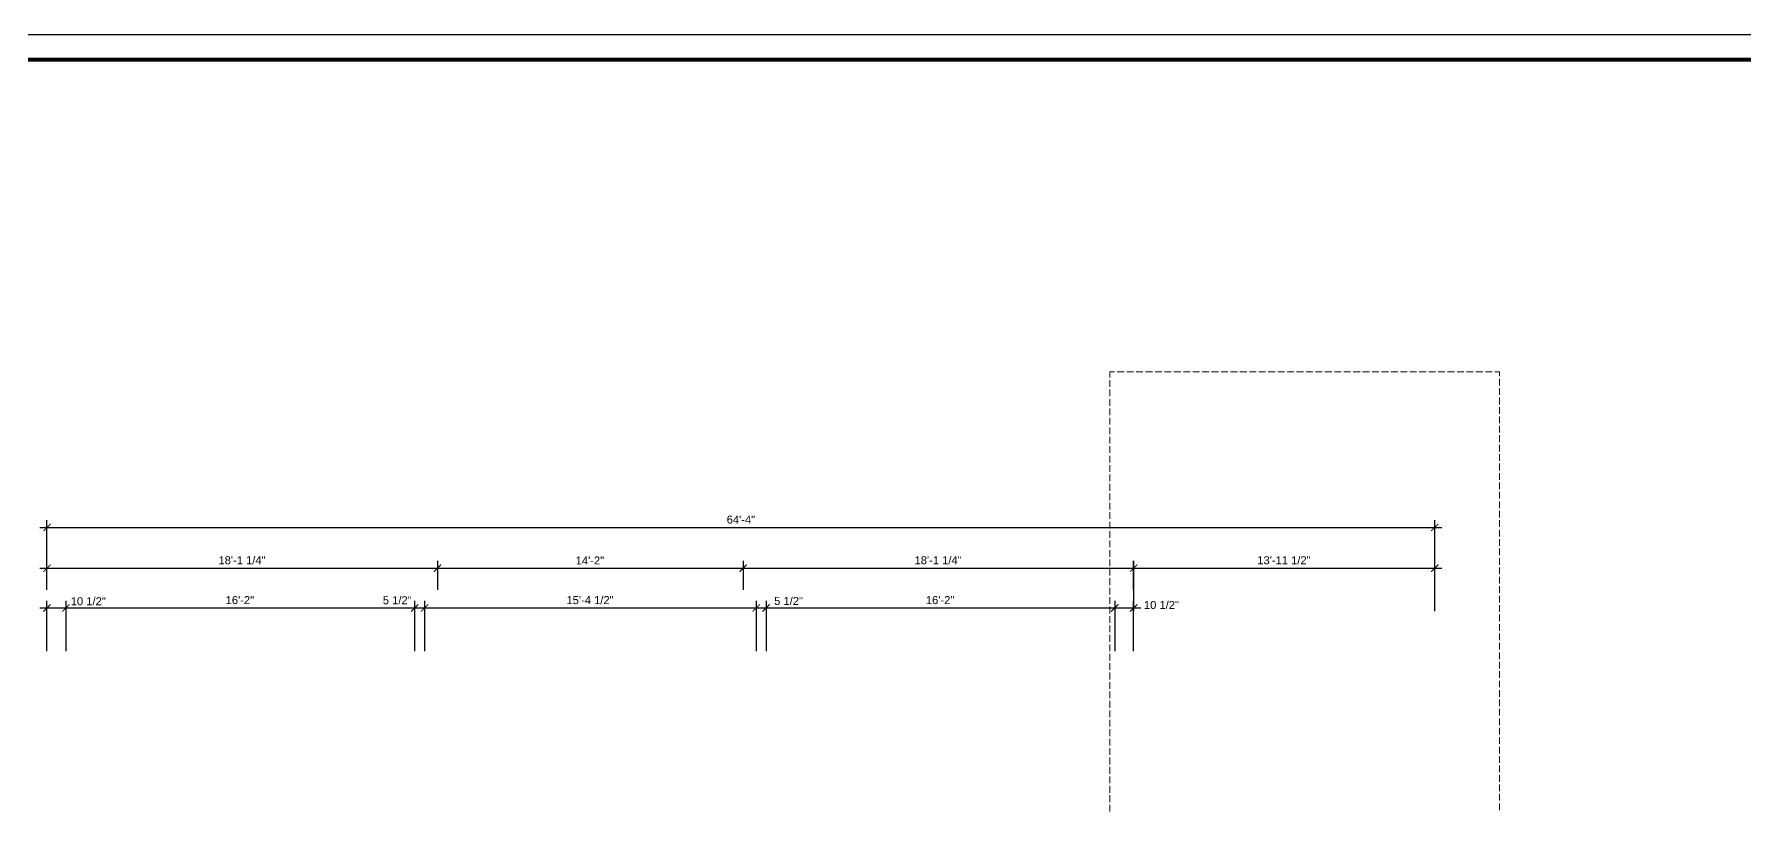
# Model space of a CAD drawing. Header units: millimetres. Extents: x 58 to 2247, y 57 to 1671.
# Drawn here: x 538 to 1489, y 1238 to 1671 of the extents above; entities that cross this region are included whole.
import ezdxf

# ---------------------------------------------------------------- set-up
doc = ezdxf.new("R2010")
doc.units = ezdxf.units.MM
doc.header["$LTSCALE"] = 0.5
for name, color, linetype in [('main floor exterior line', 2, 'CONTINUOUS'), ('main floor interior line', 6, 'CONTINUOUS'), ('PDF_Geometry', 7, 'Continuous'), ('PDF_Solid Fills', 7, 'Continuous'), ('PDF_Text', 7, 'Continuous')]:
    doc.layers.add(name, color=color, linetype=linetype)
doc.styles.add('PDF ArialMT', font='arial.ttf')

msp = doc.modelspace()

# ---------------------------------------------------------------- linework, layer by layer
at = {"layer": 'main floor exterior line'}
for points in [[(71.67, 1656.52), (2233.09, 1656.52), (2233.09, 71.09), (71.67, 71.09), (1913.82, 71.09), (1913.82, 272.09), (2233.09, 272.09), (2233.09, 71.09)], [(545.02, 1372.29), (545.02, 1400.29)], [(1317.02, 1372.29), (1317.02, 1400.29)], [(541.02, 1396.29), (1321.02, 1396.29)], [(541.02, 1373.65), (766.3, 1373.65)], [(545.02, 1361.65), (545.02, 1377.65)], [(758.3, 1373.65), (936.3, 1373.65)], [(762.3, 1377.65), (762.3, 1361.65)], [(928.3, 1373.65), (1153.5, 1373.65)], [(932.3, 1377.65), (932.3, 1361.65)], [(1145.5, 1373.65), (1321.02, 1373.65)], [(1149.5, 1361.65), (1149.5, 1377.65), (1149.5, 1349.65)], [(1317.02, 1349.65), (1317.02, 1377.65)], [(541.02, 1351.49), (559.5, 1351.49)], [(545.02, 1327.49), (545.02, 1355.49)], [(551.5, 1351.49), (753.5, 1351.49)], [(555.5, 1355.49), (555.5, 1327.49)], [(745.5, 1351.49), (759.02, 1351.49)], [(749.5, 1355.49), (749.5, 1327.49)], [(751.02, 1351.49), (943.5, 1351.49)], [(755.02, 1355.49), (755.02, 1327.49)], [(935.5, 1351.49), (949.02, 1351.49)], [(939.5, 1355.49), (939.5, 1327.49)], [(941.02, 1351.49), (1143.02, 1351.49)], [(945.02, 1355.49), (945.02, 1327.49)], [(1135.02, 1351.49), (1153.5, 1351.49)], [(1139.02, 1355.49), (1139.02, 1327.49)], [(1149.5, 1327.49), (1149.5, 1355.49)]]:
    msp.add_lwpolyline(points, dxfattribs=at)
at = {"layer": 'main floor interior line'}
msp.add_lwpolyline([(57.67, 1670.52), (2247.09, 1670.52), (2247.09, 57.09), (57.67, 57.09)], dxfattribs=at)
at = {"layer": 'PDF_Geometry', "lineweight": 0}
for points, const_width in [([(57.67, 1670.52), (2247.09, 1670.52), (2247.09, 57.09), (57.67, 57.09)], 0.32), ([(71.67, 1656.52), (2233.09, 1656.52), (2233.09, 71.09), (71.67, 71.09)], 2.24)]:
    msp.add_lwpolyline(points, close=True, dxfattribs=dict(at, const_width=const_width))
at = {"layer": 'PDF_Geometry', "color": 9, "lineweight": 5, "true_color": 0xc2c2c2}
for points in [[(1136.3, 1479.73), (1136.3, 1482.93), (1138.94, 1482.93)], [(1136.3, 1474.45), (1136.3, 1478.21)], [(1140.38, 1482.93), (1144.14, 1482.93)], [(1145.66, 1482.93), (1149.42, 1482.93)], [(1150.94, 1482.93), (1154.62, 1482.93)], [(1156.14, 1482.93), (1159.9, 1482.93)], [(1161.42, 1482.93), (1165.18, 1482.93)], [(1166.62, 1482.93), (1170.38, 1482.93)], [(1171.9, 1482.93), (1175.66, 1482.93)], [(1177.18, 1482.93), (1180.86, 1482.93)], [(1182.38, 1482.93), (1186.14, 1482.93)], [(1187.66, 1482.93), (1191.42, 1482.93)], [(1192.86, 1482.93), (1196.62, 1482.93)], [(1198.14, 1482.93), (1201.9, 1482.93)], [(1203.42, 1482.93), (1207.18, 1482.93)], [(1208.62, 1482.93), (1212.38, 1482.93)], [(1213.9, 1482.93), (1217.66, 1482.93)], [(1219.18, 1482.93), (1222.86, 1482.93)], [(1224.38, 1482.93), (1228.14, 1482.93)], [(1229.66, 1482.93), (1233.42, 1482.93)], [(1234.86, 1482.93), (1238.62, 1482.93)], [(1240.14, 1482.93), (1243.9, 1482.93)], [(1245.42, 1482.93), (1249.18, 1482.93)], [(1250.62, 1482.93), (1254.38, 1482.93)], [(1255.9, 1482.93), (1259.66, 1482.93)], [(1261.18, 1482.93), (1264.86, 1482.93)], [(1266.38, 1482.93), (1270.14, 1482.93)], [(1271.66, 1482.93), (1275.42, 1482.93)], [(1276.86, 1482.93), (1280.62, 1482.93)], [(1282.14, 1482.93), (1285.9, 1482.93)], [(1287.42, 1482.93), (1291.18, 1482.93)], [(1292.62, 1482.93), (1296.38, 1482.93)], [(1297.9, 1482.93), (1301.66, 1482.93)], [(1303.18, 1482.93), (1306.86, 1482.93)], [(1308.38, 1482.93), (1312.14, 1482.93)], [(1313.66, 1482.93), (1317.42, 1482.93)], [(1318.86, 1482.93), (1322.62, 1482.93)], [(1324.14, 1482.93), (1327.9, 1482.93)], [(1329.42, 1482.93), (1333.18, 1482.93)], [(1334.62, 1482.93), (1338.38, 1482.93)], [(1339.9, 1482.93), (1343.66, 1482.93)], [(1345.18, 1482.93), (1348.86, 1482.93)], [(1350.38, 1482.93), (1353.02, 1482.93), (1353.02, 1480.53)], [(1353.02, 1479.01), (1353.02, 1475.25)], [(1136.3, 1469.25), (1136.3, 1473.01)], [(1136.3, 1463.97), (1136.3, 1467.73)], [(1353.02, 1473.81), (1353.02, 1470.05)], [(1353.02, 1468.53), (1353.02, 1464.77)], [(1136.3, 1458.69), (1136.3, 1462.45)], [(1136.3, 1453.49), (1136.3, 1457.25)], [(1353.02, 1463.25), (1353.02, 1459.57)], [(1353.02, 1458.05), (1353.02, 1454.29)], [(1136.3, 1448.21), (1136.3, 1451.97)], [(1136.3, 1443.01), (1136.3, 1446.69)], [(1353.02, 1452.77), (1353.02, 1449.01)], [(1353.02, 1447.57), (1353.02, 1443.81)], [(1136.3, 1437.73), (1136.3, 1441.49)], [(1353.02, 1442.29), (1353.02, 1438.53)], [(1353.02, 1437.01), (1353.02, 1433.25)], [(1136.3, 1432.45), (1136.3, 1436.21)], [(1136.3, 1427.25), (1136.3, 1431.01)], [(1353.02, 1431.81), (1353.02, 1428.05)], [(1136.3, 1421.97), (1136.3, 1425.73)], [(1136.3, 1416.69), (1136.3, 1420.45)], [(1353.02, 1426.53), (1353.02, 1422.77)], [(1353.02, 1421.25), (1353.02, 1417.57)], [(1136.3, 1411.49), (1136.3, 1415.25)], [(1136.3, 1406.21), (1136.3, 1409.97)], [(1353.02, 1416.05), (1353.02, 1412.29)], [(1353.02, 1410.77), (1353.02, 1407.01)], [(1136.3, 1401.01), (1136.3, 1404.69)], [(1136.3, 1395.73), (1136.3, 1399.49)], [(1353.02, 1405.57), (1353.02, 1401.81)], [(1353.02, 1400.29), (1353.02, 1396.53)], [(1136.3, 1390.45), (1136.3, 1394.21)], [(1353.02, 1395.01), (1353.02, 1391.25)], [(1353.02, 1389.81), (1353.02, 1386.05)], [(1136.3, 1385.25), (1136.3, 1389.01)], [(1136.3, 1379.97), (1136.3, 1383.73)], [(1353.02, 1384.53), (1353.02, 1380.77)], [(1136.3, 1374.69), (1136.3, 1378.45)], [(1136.3, 1369.49), (1136.3, 1373.25)], [(1353.02, 1379.25), (1353.02, 1375.57)], [(1353.02, 1374.05), (1353.02, 1370.29)], [(1136.3, 1364.21), (1136.3, 1367.97)], [(1136.3, 1359.01), (1136.3, 1362.69)], [(1353.02, 1368.77), (1353.02, 1365.01)], [(1353.02, 1363.57), (1353.02, 1359.81)], [(1136.3, 1353.73), (1136.3, 1357.49)], [(1136.3, 1348.45), (1136.3, 1352.21)], [(1353.02, 1358.29), (1353.02, 1354.53)], [(1353.02, 1353.01), (1353.02, 1349.25)], [(1136.3, 1343.25), (1136.3, 1347.01)], [(1136.3, 1337.97), (1136.3, 1341.73)], [(1353.02, 1347.81), (1353.02, 1344.05)], [(1353.02, 1342.53), (1353.02, 1338.77)], [(1136.3, 1332.69), (1136.3, 1336.45)], [(1353.02, 1337.25), (1353.02, 1333.57)], [(1136.3, 1327.49), (1136.3, 1331.25)], [(1136.3, 1322.21), (1136.3, 1325.97)], [(1353.02, 1332.05), (1353.02, 1328.29)], [(1353.02, 1326.77), (1353.02, 1323.01)], [(1136.3, 1317.01), (1136.3, 1320.69)], [(1136.3, 1311.73), (1136.3, 1315.49)], [(1353.02, 1321.57), (1353.02, 1317.81)], [(1353.02, 1316.29), (1353.02, 1312.53)], [(1136.3, 1306.45), (1136.3, 1310.21)], [(1136.3, 1301.25), (1136.3, 1305.01)], [(1353.02, 1311.01), (1353.02, 1307.33)], [(1353.02, 1305.81), (1353.02, 1302.05)], [(1136.3, 1295.97), (1136.3, 1299.73)], [(1136.3, 1290.69), (1136.3, 1294.45)], [(1353.02, 1300.53), (1353.02, 1296.77)], [(1353.02, 1295.33), (1353.02, 1291.57)], [(1136.3, 1285.49), (1136.3, 1289.25)], [(1353.02, 1290.05), (1353.02, 1286.29)], [(1353.02, 1284.77), (1353.02, 1281.01)], [(1136.3, 1280.21), (1136.3, 1283.97)], [(1136.3, 1275.01), (1136.3, 1278.69)], [(1353.02, 1279.57), (1353.02, 1275.81)], [(1136.3, 1269.73), (1136.3, 1273.49)], [(1136.3, 1264.45), (1136.3, 1268.21)], [(1353.02, 1274.29), (1353.02, 1270.53)], [(1353.02, 1269.01), (1353.02, 1265.33)], [(1136.3, 1259.25), (1136.3, 1263.01)], [(1136.3, 1253.97), (1136.3, 1257.73)], [(1353.02, 1263.81), (1353.02, 1260.05)], [(1353.02, 1258.53), (1353.02, 1254.77)], [(1136.3, 1248.69), (1136.3, 1252.45)], [(1136.3, 1243.49), (1136.3, 1247.25)], [(1353.02, 1253.33), (1353.02, 1249.57)], [(1353.02, 1248.05), (1353.02, 1244.29)], [(1136.3, 1238.21), (1136.3, 1241.97)], [(1353.02, 1242.77), (1353.02, 1239.01)]]:
    msp.add_lwpolyline(points, dxfattribs=at)
at = {"layer": 'PDF_Geometry', "lineweight": 5}
for points in [[(545.02, 1372.29), (545.02, 1400.29)], [(1317.02, 1372.29), (1317.02, 1400.29)], [(541.02, 1396.29), (1321.02, 1396.29)], [(541.02, 1373.65), (766.3, 1373.65)], [(545.02, 1361.65), (545.02, 1377.65)], [(758.3, 1373.65), (936.3, 1373.65)], [(928.3, 1373.65), (1153.5, 1373.65)], [(1145.5, 1373.65), (1321.02, 1373.65)], [(1149.5, 1361.65), (1149.5, 1377.65), (1149.5, 1349.65)], [(1317.02, 1349.65), (1317.02, 1377.65)], [(541.02, 1351.49), (559.5, 1351.49)], [(545.02, 1327.49), (545.02, 1355.49)], [(551.5, 1351.49), (753.5, 1351.49)], [(745.5, 1351.49), (759.02, 1351.49)], [(751.02, 1351.49), (943.5, 1351.49)], [(935.5, 1351.49), (949.02, 1351.49)], [(941.02, 1351.49), (1143.02, 1351.49)], [(1135.02, 1351.49), (1153.5, 1351.49)], [(1149.5, 1327.49), (1149.5, 1355.49)]]:
    msp.add_lwpolyline(points, dxfattribs=at)
for points in [[(762.3, 1377.65), (762.3, 1361.65)], [(932.3, 1377.65), (932.3, 1361.65)], [(555.5, 1355.49), (555.5, 1327.49)], [(749.5, 1355.49), (749.5, 1327.49)], [(755.02, 1355.49), (755.02, 1327.49)], [(939.5, 1355.49), (939.5, 1327.49)], [(945.02, 1355.49), (945.02, 1327.49)], [(1139.02, 1355.49), (1139.02, 1327.49)]]:
    msp.add_lwpolyline(points, close=True, dxfattribs=at)
at = {"layer": 'PDF_Solid Fills', "transparency": 33554559}
for points in [[(546.86, 1398.53), (543.26, 1394.13), (542.86, 1394.53)], [(547.26, 1398.13), (546.86, 1398.53), (543.26, 1394.13)], [(1314.78, 1394.53), (1315.26, 1394.13), (1318.78, 1398.53)], [(1315.26, 1394.13), (1318.78, 1398.53), (1319.26, 1398.13)], [(546.86, 1375.81), (543.26, 1371.41), (542.86, 1371.81)], [(547.26, 1375.41), (546.86, 1375.81), (543.26, 1371.41)], [(760.06, 1371.81), (760.46, 1371.41), (764.06, 1375.81)], [(764.06, 1375.81), (760.46, 1371.41), (760.06, 1371.81)], [(760.46, 1371.41), (764.06, 1375.81), (764.46, 1375.41)], [(764.46, 1375.41), (764.06, 1375.81), (760.46, 1371.41)], [(930.06, 1371.81), (930.46, 1371.41), (934.06, 1375.81)], [(934.06, 1375.81), (930.46, 1371.41), (930.06, 1371.81)], [(930.46, 1371.41), (934.06, 1375.81), (934.46, 1375.41)], [(934.46, 1375.41), (934.06, 1375.81), (930.46, 1371.41)], [(1147.34, 1371.81), (1147.74, 1371.41), (1151.34, 1375.81)], [(1151.34, 1375.81), (1147.74, 1371.41), (1147.34, 1371.81)], [(1147.74, 1371.41), (1151.34, 1375.81), (1151.74, 1375.41)], [(1151.74, 1375.41), (1151.34, 1375.81), (1147.74, 1371.41)], [(1314.78, 1371.81), (1315.26, 1371.41), (1318.78, 1375.81)], [(1315.26, 1371.41), (1318.78, 1375.81), (1319.26, 1375.41)], [(546.86, 1353.73), (543.26, 1349.25), (542.86, 1349.73)], [(547.26, 1353.25), (546.86, 1353.73), (543.26, 1349.25)], [(553.34, 1349.73), (553.74, 1349.25), (557.34, 1353.73)], [(557.34, 1353.73), (553.74, 1349.25), (553.34, 1349.73)], [(553.74, 1349.25), (557.34, 1353.73), (557.74, 1353.25)], [(557.74, 1353.25), (557.34, 1353.73), (553.74, 1349.25)], [(747.34, 1349.73), (747.74, 1349.25), (751.34, 1353.73)], [(751.34, 1353.73), (747.74, 1349.25), (747.34, 1349.73)], [(747.74, 1349.25), (751.34, 1353.73), (751.74, 1353.25)], [(751.74, 1353.25), (751.34, 1353.73), (747.74, 1349.25)], [(752.86, 1349.73), (753.26, 1349.25), (756.86, 1353.73)], [(756.86, 1353.73), (753.26, 1349.25), (752.86, 1349.73)], [(753.26, 1349.25), (756.86, 1353.73), (757.26, 1353.25)], [(757.26, 1353.25), (756.86, 1353.73), (753.26, 1349.25)], [(937.34, 1349.73), (937.74, 1349.25), (941.34, 1353.73)], [(941.34, 1353.73), (937.74, 1349.25), (937.34, 1349.73)], [(937.74, 1349.25), (941.34, 1353.73), (941.74, 1353.25)], [(941.74, 1353.25), (941.34, 1353.73), (937.74, 1349.25)], [(942.78, 1349.73), (943.26, 1349.25), (946.78, 1353.73)], [(946.78, 1353.73), (943.26, 1349.25), (942.78, 1349.73)], [(943.26, 1349.25), (946.78, 1353.73), (947.26, 1353.25)], [(947.26, 1353.25), (946.78, 1353.73), (943.26, 1349.25)], [(1136.78, 1349.73), (1137.26, 1349.25), (1140.78, 1353.73)], [(1140.78, 1353.73), (1137.26, 1349.25), (1136.78, 1349.73)], [(1137.26, 1349.25), (1140.78, 1353.73), (1141.26, 1353.25)], [(1141.26, 1353.25), (1140.78, 1353.73), (1137.26, 1349.25)], [(1147.34, 1349.73), (1147.74, 1349.25), (1151.34, 1353.73)], [(1147.74, 1349.25), (1151.34, 1353.73), (1151.74, 1353.25)]]:
    msp.add_solid(points, dxfattribs=at)

# ---------------------------------------------------------------- texts
at = {"layer": 'PDF_Text', "attachment_point": 4, "style": 'PDF ArialMT'}
for s, insert, char_height in [('64\'-4"', (923.13, 1400.63), 4.452), ('18\'-1 1/4"', (640.4, 1377.99), 4.452), ('14\'-2"', (839.12, 1377.91), 4.452), ('18\'-1 1/4"', (1027.61, 1377.99), 4.452), ('13\'-11 1/2"', (1218.26, 1377.99), 4.4518), ('10 1/2"', (558.23, 1355.19), 4.452), ('16\'-2"', (644.4, 1355.83), 4.452), ('5 1/2"', (731.84, 1355.75), 4.452), ('15\'-4 1/2"', (834, 1355.83), 4.452), ('5 1/2"', (949.53, 1355.35), 4.452), ('16\'-2"', (1033.93, 1355.83), 4.452), ('10 1/2"', (1155.21, 1353.11), 4.452)]:
    msp.add_mtext(s, dxfattribs=dict(at, insert=insert, char_height=char_height))

doc.saveas('drawing.dxf')
